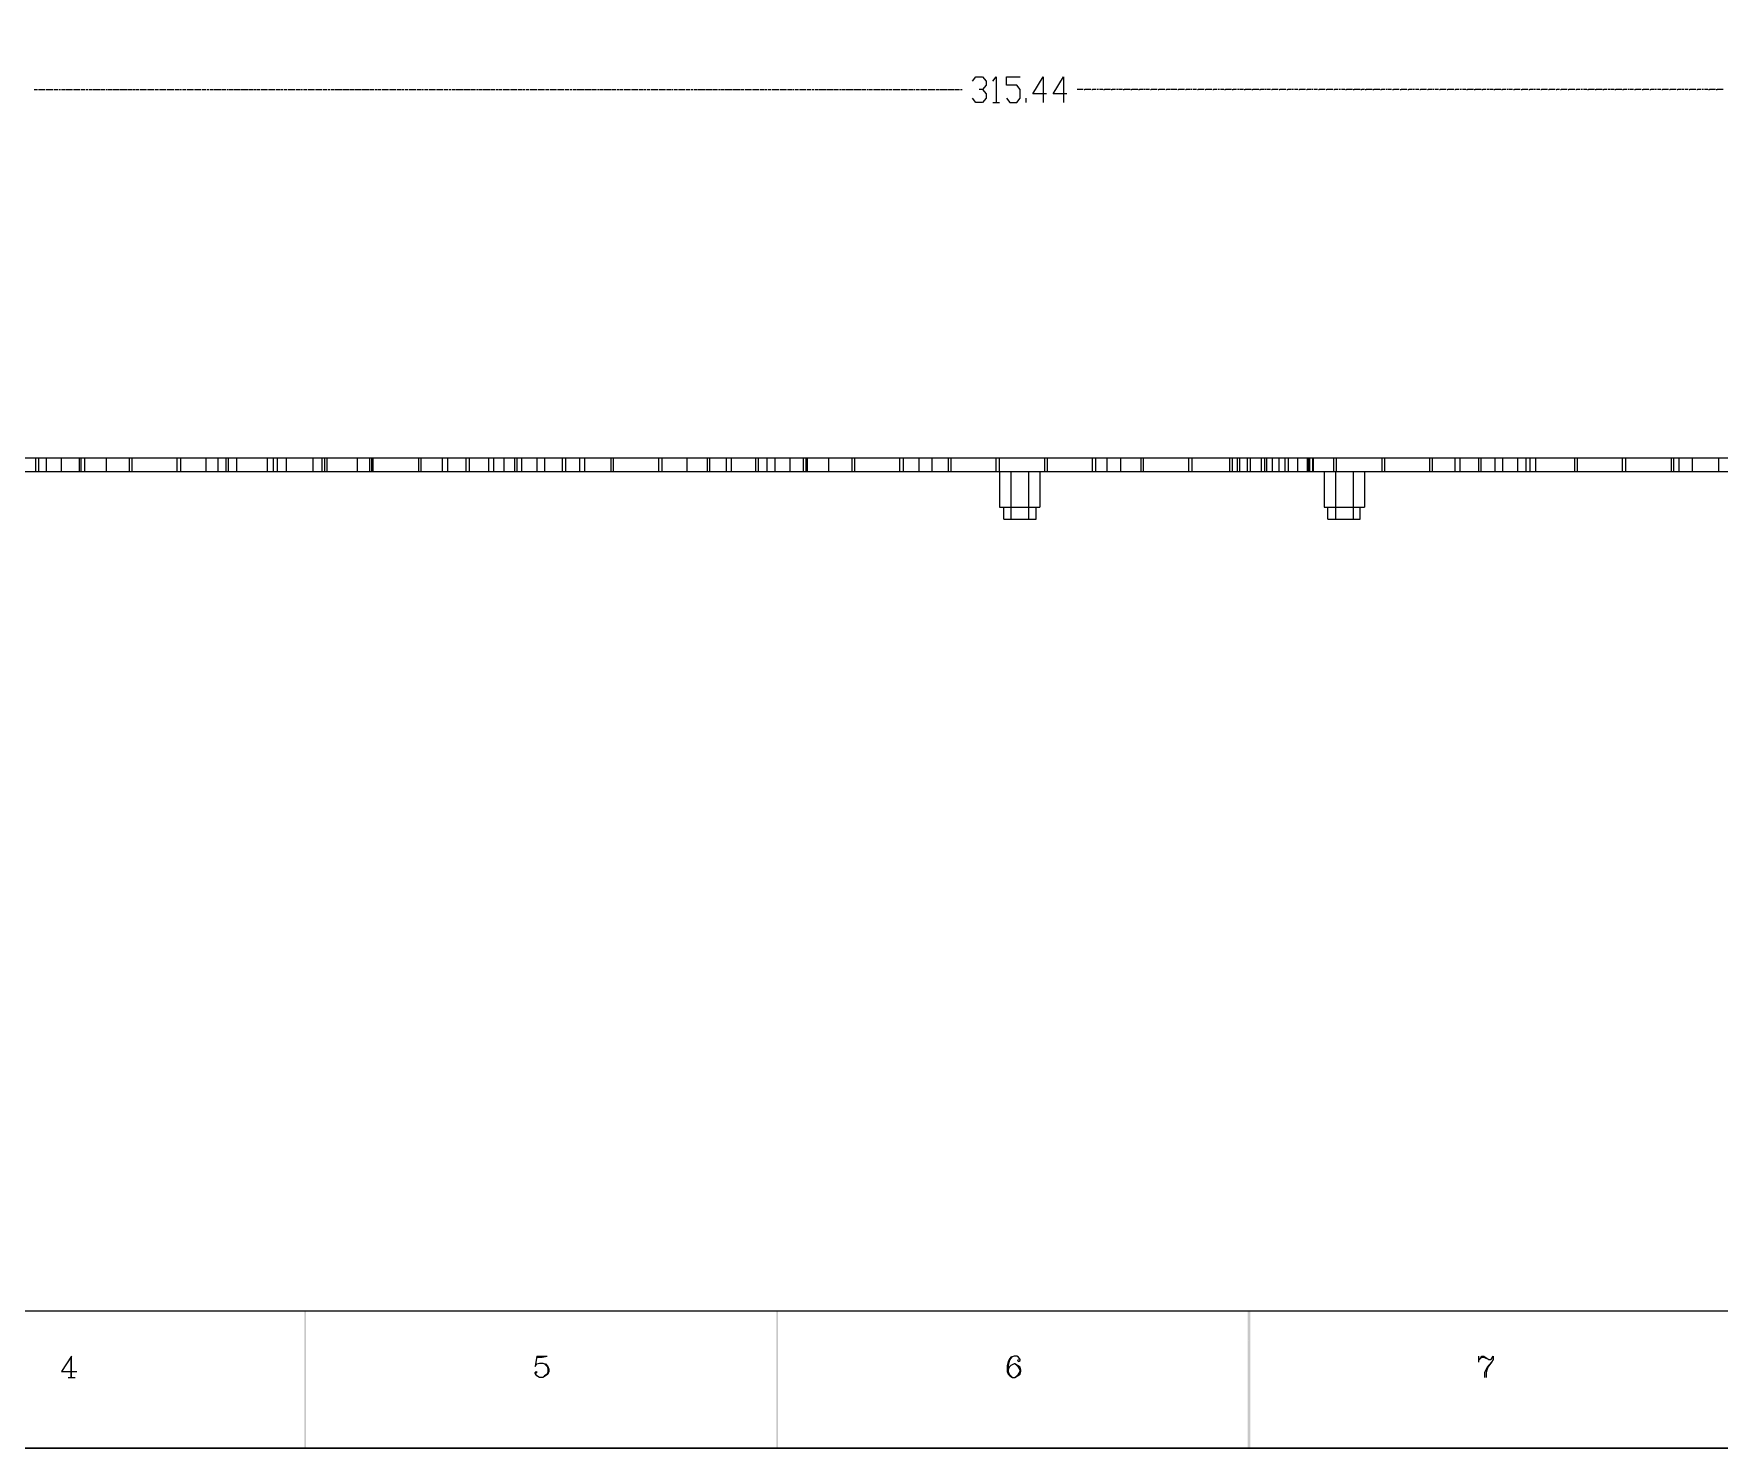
# Model space of a CAD drawing. Header units: millimetres. Extents: x 3 to 291, y 3 to 207.
# Drawn here: x 86.9 to 170.6, y 3.3 to 73.5 of the extents above; entities that cross this region are included whole.
import ezdxf

# ---------------------------------------------------------------- set-up
doc = ezdxf.new("R2010")
doc.units = ezdxf.units.MM

msp = doc.modelspace()

# ---------------------------------------------------------------- hatches: boundary and pattern name
h = msp.add_hatch(color=7)
h.dxf.hatch_style = 2
h.paths.add_polyline_path([(100.33, 10.101898), (100.414667, 3.286936), (100.414667, 10.101898)])
h = msp.add_hatch(color=7)
h.dxf.hatch_style = 2
h.paths.add_polyline_path([(100.33, 3.28676), (100.414667, 3.28676), (100.33, 10.101721)])
h = msp.add_hatch(color=7)
h.dxf.hatch_style = 2
h.paths.add_polyline_path([(123.782772, 10.101898), (123.867086, 3.286936), (123.867086, 10.101898)])
h = msp.add_hatch(color=7)
h.dxf.hatch_style = 2
h.paths.add_polyline_path([(123.782772, 3.28676), (123.867086, 3.28676), (123.782772, 10.101721)])
h = msp.add_hatch(color=7)
h.dxf.hatch_style = 2
h.paths.add_polyline_path([(147.193, 10.101898), (147.32, 3.286936), (147.32, 10.101898)])
h = msp.add_hatch(color=7)
h.dxf.hatch_style = 2
h.paths.add_polyline_path([(147.193, 3.28676), (147.32, 3.28676), (147.193, 10.101721)])

# ---------------------------------------------------------------- linework, layer by layer
at = {"color": 7, "lineweight": 0}
for points in [[(9.990667, 200.009478), (284.607, 200.009478), (284.607, 10.102144), (9.990667, 10.102144)], [(291.422702, 3.286619), (3.175035, 3.286619)]]:
    msp.add_lwpolyline(points, close=True, dxfattribs=at)
at = {"color": 6, "lineweight": 0, "true_color": 0xff00ff}
for points in [[(133.519333, 71.189109), (133.688667, 71.401129), (134.027333, 71.401129), (134.196667, 71.189109), (134.196667, 70.977442), (134.027333, 70.765776), (133.858, 70.765776)], [(134.535298, 71.189109), (134.704631, 71.401129), (134.704631, 70.130776)], [(135.212596, 70.342654), (135.381929, 70.130635), (135.720596, 70.130635), (135.889929, 70.342654), (135.889929, 70.765635), (135.720596, 70.977654), (135.212596, 70.977654), (135.212596, 71.400987), (135.889929, 71.400987)], [(137.202298, 70.55418), (136.524965, 70.55418), (137.032965, 71.400846), (137.032965, 70.130846)], [(138.218263, 70.55418), (137.540929, 70.55418), (138.048929, 71.400846), (138.048929, 70.130846)], [(134.027298, 70.765705), (134.196631, 70.554039), (134.196631, 70.342725), (134.027298, 70.130705), (133.688631, 70.130705), (133.519298, 70.342725)], [(136.186333, 70.130776), (136.186333, 70.342795)], [(134.535298, 70.130776), (134.873965, 70.130776)]]:
    msp.add_lwpolyline(points, dxfattribs=at)
at = {"color": 4, "lineweight": 0, "true_color": 0x00ffff}
for points in [[(86.910298, 70.765705), (86.952631, 70.765705), (87.079631, 70.765705)], [(87.122, 70.765705), (87.164333, 70.765705)], [(87.164369, 70.765705), (87.291369, 70.765705), (87.333702, 70.765705), (87.460702, 70.765705)], [(87.503, 70.765705), (87.545333, 70.765705)], [(87.545404, 70.765705), (87.672404, 70.765705), (87.714737, 70.765705), (87.841737, 70.765705)], [(87.884035, 70.765705), (87.926369, 70.765705)], [(87.926404, 70.765705), (88.053404, 70.765705), (88.095737, 70.765705)], [(88.137929, 70.765705), (88.222596, 70.765705)], [(88.265071, 70.765705), (88.307404, 70.765705), (88.434404, 70.765705)], [(88.476596, 70.765705), (88.518929, 70.765705)], [(88.518965, 70.765705), (88.645965, 70.765705), (88.688298, 70.765705), (88.815298, 70.765705)], [(88.857631, 70.765705), (88.899965, 70.765705)], [(88.9, 70.765705), (89.027, 70.765705), (89.069333, 70.765705), (89.196333, 70.765705)], [(89.238667, 70.765705), (89.281, 70.765705)], [(89.281035, 70.765705), (89.408035, 70.765705), (89.450369, 70.765705)], [(89.492737, 70.765705), (89.577404, 70.765705)], [(89.619667, 70.765705), (89.662, 70.765705), (89.789, 70.765705)], [(89.831369, 70.765705), (89.873702, 70.765705)], [(89.873596, 70.765705), (90.000596, 70.765705), (90.042929, 70.765705), (90.169929, 70.765705)], [(90.212404, 70.765705), (90.254737, 70.765705)], [(90.254596, 70.765705), (90.381596, 70.765705), (90.423929, 70.765705)], [(90.466298, 70.765705), (90.550965, 70.765705)], [(90.593263, 70.765705), (90.635596, 70.765705), (90.762596, 70.765705)], [(90.804965, 70.765705), (90.847298, 70.765705)], [(90.847333, 70.765705), (90.974333, 70.765705), (91.016667, 70.765705), (91.143667, 70.765705)], [(91.186, 70.765705), (91.228333, 70.765705)], [(91.228369, 70.765705), (91.355369, 70.765705), (91.397702, 70.765705), (91.524702, 70.765705)], [(91.567035, 70.765705), (91.609369, 70.765705)], [(91.609404, 70.765705), (91.736404, 70.765705), (91.778737, 70.765705)], [(91.820929, 70.765705), (91.905596, 70.765705)], [(91.948035, 70.765705), (91.990369, 70.765705), (92.117369, 70.765705)], [(92.159737, 70.765705), (92.202071, 70.765705)], [(92.201965, 70.765705), (92.328965, 70.765705), (92.371298, 70.765705), (92.498298, 70.765705)], [(92.540596, 70.765705), (92.582929, 70.765705)], [(92.582965, 70.765705), (92.709965, 70.765705), (92.752298, 70.765705), (92.879298, 70.765705)], [(92.921631, 70.765705), (92.963965, 70.765705)], [(92.963965, 70.765705), (93.090965, 70.765705)], [(93.133298, 70.765705), (93.175631, 70.765705)], [(93.175702, 70.765705), (93.302702, 70.765705), (93.345035, 70.765705), (93.472035, 70.765705)], [(93.514369, 70.765705), (93.556702, 70.765705)], [(93.556737, 70.765705), (93.683737, 70.765705), (93.726071, 70.765705), (93.853071, 70.765705)], [(93.895404, 70.765705), (93.937737, 70.765705)], [(93.937596, 70.765705), (94.064596, 70.765705), (94.106929, 70.765705)], [(94.149298, 70.765705), (94.233965, 70.765705)], [(94.276404, 70.765705), (94.318737, 70.765705), (94.445737, 70.765705)], [(94.487929, 70.765705), (94.530263, 70.765705)], [(94.530333, 70.765705), (94.657333, 70.765705), (94.699667, 70.765705), (94.826667, 70.765705)], [(94.868965, 70.765705), (94.911298, 70.765705)], [(94.911333, 70.765705), (95.038333, 70.765705), (95.080667, 70.765705), (95.207667, 70.765705)], [(95.25, 70.765705), (95.292333, 70.765705)], [(95.292369, 70.765705), (95.419369, 70.765705), (95.461702, 70.765705)], [(95.504071, 70.765705), (95.588737, 70.765705)], [(95.631035, 70.765705), (95.673369, 70.765705), (95.800369, 70.765705)], [(95.842737, 70.765705), (95.885071, 70.765705)], [(95.884929, 70.765705), (96.011929, 70.765705), (96.054263, 70.765705), (96.181263, 70.765705)], [(96.223596, 70.765705), (96.265929, 70.765705)], [(96.265965, 70.765705), (96.392965, 70.765705), (96.435298, 70.765705)], [(96.477667, 70.765705), (96.562333, 70.765705)], [(96.604596, 70.765705), (96.646929, 70.765705), (96.773929, 70.765705)], [(96.816298, 70.765705), (96.858631, 70.765705)], [(96.858702, 70.765705), (96.985702, 70.765705), (97.028035, 70.765705), (97.155035, 70.765705)], [(97.197333, 70.765705), (97.239667, 70.765705)], [(97.239702, 70.765705), (97.366702, 70.765705), (97.409035, 70.765705), (97.536035, 70.765705)], [(97.578369, 70.765705), (97.620702, 70.765705)], [(97.620737, 70.765705), (97.747737, 70.765705), (97.790071, 70.765705)], [(97.832263, 70.765705), (97.916929, 70.765705)], [(97.959404, 70.765705), (98.001737, 70.765705), (98.128737, 70.765705)], [(98.170929, 70.765705), (98.213263, 70.765705)], [(98.213298, 70.765705), (98.340298, 70.765705), (98.382631, 70.765705), (98.509631, 70.765705)], [(98.551965, 70.765705), (98.594298, 70.765705)], [(98.594333, 70.765705), (98.721333, 70.765705), (98.763667, 70.765705), (98.890667, 70.765705)], [(98.932965, 70.765705), (98.975298, 70.765705)], [(98.975369, 70.765705), (99.102369, 70.765705), (99.144702, 70.765705)], [(99.187071, 70.765705), (99.271737, 70.765705)], [(99.314, 70.765705), (99.356333, 70.765705), (99.483333, 70.765705)], [(99.525702, 70.765705), (99.568035, 70.765705)], [(99.568071, 70.765705), (99.695071, 70.765705), (99.737404, 70.765705), (99.864404, 70.765705)], [(99.906737, 70.765705), (99.949071, 70.765705)], [(99.948929, 70.765705), (100.075929, 70.765705), (100.118263, 70.765705)], [(100.160631, 70.765705), (100.245298, 70.765705)], [(100.287596, 70.765705), (100.329929, 70.765705), (100.456929, 70.765705)], [(100.499298, 70.765705), (100.541631, 70.765705)], [(100.541667, 70.765705), (100.668667, 70.765705), (100.711, 70.765705), (100.838, 70.765705)], [(100.880333, 70.765705), (100.922667, 70.765705)], [(100.922702, 70.765705), (101.049702, 70.765705), (101.092035, 70.765705), (101.219035, 70.765705)], [(101.261333, 70.765705), (101.303667, 70.765705)], [(101.303737, 70.765705), (101.430737, 70.765705), (101.473071, 70.765705)], [(101.515263, 70.765705), (101.599929, 70.765705)], [(101.642369, 70.765705), (101.684702, 70.765705), (101.811702, 70.765705)], [(101.854071, 70.765705), (101.896404, 70.765705)], [(101.896263, 70.765705), (102.023263, 70.765705), (102.065596, 70.765705), (102.192596, 70.765705)], [(102.234929, 70.765705), (102.277263, 70.765705)], [(102.277298, 70.765705), (102.404298, 70.765705), (102.446631, 70.765705), (102.573631, 70.765705)], [(102.615965, 70.765705), (102.658298, 70.765705)], [(102.658298, 70.765705), (102.785298, 70.765705)], [(102.827631, 70.765705), (102.869965, 70.765705)], [(102.870035, 70.765705), (102.997035, 70.765705), (103.039369, 70.765705), (103.166369, 70.765705)], [(103.208702, 70.765705), (103.251035, 70.765705)], [(103.251071, 70.765705), (103.378071, 70.765705), (103.420404, 70.765705), (103.547404, 70.765705)], [(103.589702, 70.765705), (103.632035, 70.765705)], [(103.631929, 70.765705), (103.758929, 70.765705), (103.801263, 70.765705)], [(103.843631, 70.765705), (103.928298, 70.765705)], [(103.970737, 70.765705), (104.013071, 70.765705), (104.140071, 70.765705)], [(104.182263, 70.765705), (104.224596, 70.765705)], [(104.224631, 70.765705), (104.351631, 70.765705), (104.393965, 70.765705), (104.520965, 70.765705)], [(104.563298, 70.765705), (104.605631, 70.765705)], [(104.605667, 70.765705), (104.732667, 70.765705), (104.775, 70.765705), (104.902, 70.765705)], [(104.944333, 70.765705), (104.986667, 70.765705)], [(104.986702, 70.765705), (105.113702, 70.765705), (105.156035, 70.765705)], [(105.198404, 70.765705), (105.283071, 70.765705)], [(105.325369, 70.765705), (105.367702, 70.765705), (105.494702, 70.765705)], [(105.537071, 70.765705), (105.579404, 70.765705)], [(105.579263, 70.765705), (105.706263, 70.765705), (105.748596, 70.765705), (105.875596, 70.765705)], [(105.918071, 70.765705), (105.960404, 70.765705)], [(105.960298, 70.765705), (106.087298, 70.765705), (106.129631, 70.765705)], [(106.172, 70.765705), (106.256667, 70.765705)], [(106.298929, 70.765705), (106.341263, 70.765705), (106.468263, 70.765705)], [(106.510631, 70.765705), (106.552965, 70.765705)], [(106.553, 70.765705), (106.68, 70.765705), (106.722333, 70.765705), (106.849333, 70.765705)], [(106.891667, 70.765705), (106.934, 70.765705)], [(106.934035, 70.765705), (107.061035, 70.765705), (107.103369, 70.765705), (107.230369, 70.765705)], [(107.272702, 70.765705), (107.315035, 70.765705)], [(107.315071, 70.765705), (107.442071, 70.765705), (107.484404, 70.765705)], [(107.526596, 70.765705), (107.611263, 70.765705)], [(107.653737, 70.765705), (107.696071, 70.765705), (107.823071, 70.765705)], [(107.865263, 70.765705), (107.907596, 70.765705)], [(107.907631, 70.765705), (108.034631, 70.765705), (108.076965, 70.765705), (108.203965, 70.765705)], [(108.246263, 70.765705), (108.288596, 70.765705)], [(108.288667, 70.765705), (108.415667, 70.765705), (108.458, 70.765705), (108.585, 70.765705)], [(108.627298, 70.765705), (108.669631, 70.765705)], [(108.669667, 70.765705), (108.796667, 70.765705), (108.839, 70.765705)], [(108.881369, 70.765705), (108.966035, 70.765705)], [(109.008333, 70.765705), (109.050667, 70.765705), (109.177667, 70.765705)], [(109.220035, 70.765705), (109.262369, 70.765705)], [(109.262404, 70.765705), (109.389404, 70.765705), (109.431737, 70.765705), (109.558737, 70.765705)], [(109.601071, 70.765705), (109.643404, 70.765705)], [(109.643263, 70.765705), (109.770263, 70.765705), (109.812596, 70.765705)], [(109.854965, 70.765705), (109.939631, 70.765705)], [(109.981929, 70.765705), (110.024263, 70.765705), (110.151263, 70.765705)], [(110.193631, 70.765705), (110.235965, 70.765705)], [(110.236, 70.765705), (110.363, 70.765705), (110.405333, 70.765705), (110.532333, 70.765705)], [(110.574631, 70.765705), (110.616965, 70.765705)], [(110.617035, 70.765705), (110.744035, 70.765705), (110.786369, 70.765705), (110.913369, 70.765705)], [(110.955667, 70.765705), (110.998, 70.765705)], [(110.998035, 70.765705), (111.125035, 70.765705), (111.167369, 70.765705)], [(111.209737, 70.765705), (111.294404, 70.765705)], [(111.336702, 70.765705), (111.379035, 70.765705), (111.506035, 70.765705)], [(111.548404, 70.765705), (111.590737, 70.765705)], [(111.590596, 70.765705), (111.717596, 70.765705), (111.759929, 70.765705), (111.886929, 70.765705)], [(111.929263, 70.765705), (111.971596, 70.765705)], [(111.971631, 70.765705), (112.098631, 70.765705), (112.140965, 70.765705), (112.267965, 70.765705)], [(112.310298, 70.765705), (112.352631, 70.765705), (112.479631, 70.765705)], [(112.522, 70.765705), (112.564333, 70.765705)], [(112.564369, 70.765705), (112.691369, 70.765705), (112.733702, 70.765705), (112.860702, 70.765705)], [(112.903, 70.765705), (112.945333, 70.765705)], [(112.945404, 70.765705), (113.072404, 70.765705), (113.114737, 70.765705), (113.241737, 70.765705)], [(113.284035, 70.765705), (113.326369, 70.765705)], [(113.326404, 70.765705), (113.453404, 70.765705), (113.495737, 70.765705)], [(113.537929, 70.765705), (113.622596, 70.765705)], [(113.665071, 70.765705), (113.707404, 70.765705), (113.834404, 70.765705)], [(113.876596, 70.765705), (113.918929, 70.765705)], [(113.918965, 70.765705), (114.045965, 70.765705), (114.088298, 70.765705), (114.215298, 70.765705)], [(114.257631, 70.765705), (114.299965, 70.765705)], [(114.3, 70.765705), (114.427, 70.765705), (114.469333, 70.765705), (114.596333, 70.765705)], [(114.638667, 70.765705), (114.681, 70.765705)], [(114.681035, 70.765705), (114.808035, 70.765705), (114.850369, 70.765705)], [(114.892737, 70.765705), (114.977404, 70.765705)], [(115.019667, 70.765705), (115.062, 70.765705), (115.189, 70.765705)], [(115.231369, 70.765705), (115.273702, 70.765705)], [(115.273596, 70.765705), (115.400596, 70.765705), (115.442929, 70.765705), (115.569929, 70.765705)], [(115.612404, 70.765705), (115.654737, 70.765705)], [(115.654596, 70.765705), (115.781596, 70.765705), (115.823929, 70.765705)], [(115.866298, 70.765705), (115.950965, 70.765705)], [(115.993263, 70.765705), (116.035596, 70.765705), (116.162596, 70.765705)], [(116.204965, 70.765705), (116.247298, 70.765705)], [(116.247333, 70.765705), (116.374333, 70.765705), (116.416667, 70.765705), (116.543667, 70.765705)], [(116.586, 70.765705), (116.628333, 70.765705)], [(116.628369, 70.765705), (116.755369, 70.765705), (116.797702, 70.765705), (116.924702, 70.765705)], [(116.967035, 70.765705), (117.009369, 70.765705)], [(117.009404, 70.765705), (117.136404, 70.765705), (117.178737, 70.765705)], [(117.220929, 70.765705), (117.305596, 70.765705)], [(117.348035, 70.765705), (117.390369, 70.765705), (117.517369, 70.765705)], [(117.559737, 70.765705), (117.602071, 70.765705)], [(117.601965, 70.765705), (117.728965, 70.765705), (117.771298, 70.765705), (117.898298, 70.765705)], [(117.940596, 70.765705), (117.982929, 70.765705)], [(117.982965, 70.765705), (118.109965, 70.765705), (118.152298, 70.765705), (118.279298, 70.765705)], [(118.321631, 70.765705), (118.363965, 70.765705)], [(118.364, 70.765705), (118.491, 70.765705), (118.533333, 70.765705)], [(118.575702, 70.765705), (118.660369, 70.765705)], [(118.702667, 70.765705), (118.745, 70.765705), (118.872, 70.765705)], [(118.914369, 70.765705), (118.956702, 70.765705)], [(118.956737, 70.765705), (119.083737, 70.765705), (119.126071, 70.765705), (119.253071, 70.765705)], [(119.295404, 70.765705), (119.337737, 70.765705)], [(119.337596, 70.765705), (119.464596, 70.765705), (119.506929, 70.765705)], [(119.549298, 70.765705), (119.633965, 70.765705)], [(119.676404, 70.765705), (119.718737, 70.765705), (119.845737, 70.765705)], [(119.887929, 70.765705), (119.930263, 70.765705)], [(119.930333, 70.765705), (120.057333, 70.765705), (120.099667, 70.765705), (120.226667, 70.765705)], [(120.268965, 70.765705), (120.311298, 70.765705)], [(120.311333, 70.765705), (120.438333, 70.765705), (120.480667, 70.765705), (120.607667, 70.765705)], [(120.65, 70.765705), (120.692333, 70.765705)], [(120.692369, 70.765705), (120.819369, 70.765705), (120.861702, 70.765705)], [(120.904071, 70.765705), (120.988737, 70.765705)], [(121.031035, 70.765705), (121.073369, 70.765705), (121.200369, 70.765705)], [(121.242737, 70.765705), (121.285071, 70.765705)], [(121.284929, 70.765705), (121.411929, 70.765705), (121.454263, 70.765705), (121.581263, 70.765705)], [(121.623596, 70.765705), (121.665929, 70.765705)], [(121.665965, 70.765705), (121.792965, 70.765705), (121.835298, 70.765705), (121.962298, 70.765705)], [(122.004596, 70.765705), (122.046929, 70.765705), (122.173929, 70.765705)], [(122.216298, 70.765705), (122.258631, 70.765705)], [(122.258702, 70.765705), (122.385702, 70.765705), (122.428035, 70.765705), (122.555035, 70.765705)], [(122.597333, 70.765705), (122.639667, 70.765705)], [(122.639702, 70.765705), (122.766702, 70.765705), (122.809035, 70.765705), (122.936035, 70.765705)], [(122.978369, 70.765705), (123.020702, 70.765705)], [(123.020737, 70.765705), (123.147737, 70.765705), (123.190071, 70.765705)], [(123.232263, 70.765705), (123.316929, 70.765705)], [(123.359404, 70.765705), (123.401737, 70.765705), (123.528737, 70.765705)], [(123.570929, 70.765705), (123.613263, 70.765705)], [(123.613298, 70.765705), (123.740298, 70.765705), (123.782631, 70.765705), (123.909631, 70.765705)], [(123.951965, 70.765705), (123.994298, 70.765705)], [(123.994333, 70.765705), (124.121333, 70.765705), (124.163667, 70.765705), (124.290667, 70.765705)], [(124.332965, 70.765705), (124.375298, 70.765705)], [(124.375369, 70.765705), (124.502369, 70.765705), (124.544702, 70.765705)], [(124.587071, 70.765705), (124.671737, 70.765705)], [(124.714, 70.765705), (124.756333, 70.765705), (124.883333, 70.765705)], [(124.925702, 70.765705), (124.968035, 70.765705)], [(124.968071, 70.765705), (125.095071, 70.765705), (125.137404, 70.765705), (125.264404, 70.765705)], [(125.306737, 70.765705), (125.349071, 70.765705)], [(125.348929, 70.765705), (125.475929, 70.765705), (125.518263, 70.765705)], [(125.560631, 70.765705), (125.645298, 70.765705)], [(125.687596, 70.765705), (125.729929, 70.765705), (125.856929, 70.765705)], [(125.899298, 70.765705), (125.941631, 70.765705)], [(125.941667, 70.765705), (126.068667, 70.765705), (126.111, 70.765705), (126.238, 70.765705)], [(126.280333, 70.765705), (126.322667, 70.765705)], [(126.322702, 70.765705), (126.449702, 70.765705), (126.492035, 70.765705), (126.619035, 70.765705)], [(126.661333, 70.765705), (126.703667, 70.765705)], [(126.703737, 70.765705), (126.830737, 70.765705), (126.873071, 70.765705)], [(126.915263, 70.765705), (126.999929, 70.765705)], [(127.042369, 70.765705), (127.084702, 70.765705), (127.211702, 70.765705)], [(127.254071, 70.765705), (127.296404, 70.765705)], [(127.296263, 70.765705), (127.423263, 70.765705), (127.465596, 70.765705), (127.592596, 70.765705)], [(127.634929, 70.765705), (127.677263, 70.765705)], [(127.677298, 70.765705), (127.804298, 70.765705), (127.846631, 70.765705), (127.973631, 70.765705)], [(128.015965, 70.765705), (128.058298, 70.765705)], [(128.058333, 70.765705), (128.185333, 70.765705), (128.227667, 70.765705)], [(128.270035, 70.765705), (128.354702, 70.765705)], [(128.397, 70.765705), (128.439333, 70.765705), (128.566333, 70.765705)], [(128.608702, 70.765705), (128.651035, 70.765705)], [(128.651071, 70.765705), (128.778071, 70.765705), (128.820404, 70.765705), (128.947404, 70.765705)], [(128.989702, 70.765705), (129.032035, 70.765705)], [(129.031929, 70.765705), (129.158929, 70.765705), (129.201263, 70.765705)], [(129.243631, 70.765705), (129.328298, 70.765705)], [(129.370737, 70.765705), (129.413071, 70.765705), (129.540071, 70.765705)], [(129.582263, 70.765705), (129.624596, 70.765705)], [(129.624631, 70.765705), (129.751631, 70.765705), (129.793965, 70.765705), (129.920965, 70.765705)], [(129.963298, 70.765705), (130.005631, 70.765705)], [(130.005667, 70.765705), (130.132667, 70.765705), (130.175, 70.765705), (130.302, 70.765705)], [(130.344333, 70.765705), (130.386667, 70.765705)], [(130.386702, 70.765705), (130.513702, 70.765705), (130.556035, 70.765705)], [(130.598404, 70.765705), (130.683071, 70.765705)], [(130.725369, 70.765705), (130.767702, 70.765705), (130.894702, 70.765705)], [(130.937071, 70.765705), (130.979404, 70.765705)], [(130.979263, 70.765705), (131.106263, 70.765705), (131.148596, 70.765705), (131.275596, 70.765705)], [(131.318071, 70.765705), (131.360404, 70.765705)], [(131.360298, 70.765705), (131.487298, 70.765705), (131.529631, 70.765705), (131.656631, 70.765705)], [(131.698929, 70.765705), (131.741263, 70.765705), (131.868263, 70.765705)], [(131.910631, 70.765705), (131.952965, 70.765705)], [(131.953, 70.765705), (132.08, 70.765705), (132.122333, 70.765705), (132.249333, 70.765705)], [(132.291667, 70.765705), (132.334, 70.765705)], [(132.334035, 70.765705), (132.461035, 70.765705), (132.503369, 70.765705), (132.630369, 70.765705)], [(132.672702, 70.765705), (132.715035, 70.765705)], [(132.715071, 70.765705), (132.842071, 70.765705), (132.884404, 70.765705)], [(132.926596, 70.765705), (133.011263, 70.765705)], [(139.022702, 70.765705), (138.895702, 70.765705), (138.853369, 70.765705), (138.726369, 70.765705)], [(139.065071, 70.765705), (139.107404, 70.765705)], [(139.403737, 70.765705), (139.276737, 70.765705), (139.234404, 70.765705), (139.107404, 70.765705)], [(139.445929, 70.765705), (139.488263, 70.765705)], [(139.657631, 70.765705), (139.615298, 70.765705), (139.488298, 70.765705)], [(139.784737, 70.765705), (139.700071, 70.765705)], [(139.996263, 70.765705), (139.869263, 70.765705), (139.826929, 70.765705)], [(140.038667, 70.765705), (140.081, 70.765705)], [(140.377298, 70.765705), (140.250298, 70.765705), (140.207965, 70.765705), (140.080965, 70.765705)], [(140.419667, 70.765705), (140.462, 70.765705)], [(140.631369, 70.765705), (140.589035, 70.765705), (140.462035, 70.765705)], [(140.758333, 70.765705), (140.673667, 70.765705)], [(140.970035, 70.765705), (140.843035, 70.765705), (140.800702, 70.765705)], [(141.012404, 70.765705), (141.054737, 70.765705)], [(141.351071, 70.765705), (141.224071, 70.765705), (141.181737, 70.765705), (141.054737, 70.765705)], [(141.393263, 70.765705), (141.435596, 70.765705)], [(141.731929, 70.765705), (141.604929, 70.765705), (141.562596, 70.765705), (141.435596, 70.765705)], [(141.774298, 70.765705), (141.816631, 70.765705)], [(141.986, 70.765705), (141.943667, 70.765705), (141.816667, 70.765705)], [(142.112929, 70.765705), (142.028263, 70.765705)], [(142.324631, 70.765705), (142.197631, 70.765705), (142.155298, 70.765705)], [(142.367035, 70.765705), (142.409369, 70.765705)], [(142.705667, 70.765705), (142.578667, 70.765705), (142.536333, 70.765705), (142.409333, 70.765705)], [(142.748035, 70.765705), (142.790369, 70.765705)], [(143.086702, 70.765705), (142.959702, 70.765705), (142.917369, 70.765705), (142.790369, 70.765705)], [(143.129071, 70.765705), (143.171404, 70.765705)], [(143.340596, 70.765705), (143.298263, 70.765705), (143.171263, 70.765705)], [(143.679263, 70.765705), (143.552263, 70.765705), (143.509929, 70.765705), (143.382929, 70.765705)], [(143.721631, 70.765705), (143.763965, 70.765705)], [(144.060298, 70.765705), (143.933298, 70.765705), (143.890965, 70.765705), (143.763965, 70.765705)], [(144.102667, 70.765705), (144.145, 70.765705)], [(144.314369, 70.765705), (144.272035, 70.765705), (144.145035, 70.765705)], [(144.441298, 70.765705), (144.356631, 70.765705)], [(144.653, 70.765705), (144.526, 70.765705), (144.483667, 70.765705)], [(144.695404, 70.765705), (144.737737, 70.765705)], [(145.034035, 70.765705), (144.907035, 70.765705), (144.864702, 70.765705), (144.737702, 70.765705)], [(145.076404, 70.765705), (145.118737, 70.765705)], [(145.415071, 70.765705), (145.288071, 70.765705), (145.245737, 70.765705), (145.118737, 70.765705)], [(145.457263, 70.765705), (145.499596, 70.765705)], [(145.668965, 70.765705), (145.626631, 70.765705), (145.499631, 70.765705)], [(145.795929, 70.765705), (145.711263, 70.765705)], [(146.007631, 70.765705), (145.880631, 70.765705), (145.838298, 70.765705)], [(146.05, 70.765705), (146.092333, 70.765705)], [(146.388667, 70.765705), (146.261667, 70.765705), (146.219333, 70.765705), (146.092333, 70.765705)], [(146.431035, 70.765705), (146.473369, 70.765705)], [(146.642737, 70.765705), (146.600404, 70.765705), (146.473404, 70.765705)], [(146.769667, 70.765705), (146.685, 70.765705)], [(146.981369, 70.765705), (146.854369, 70.765705), (146.812035, 70.765705)], [(147.023596, 70.765705), (147.065929, 70.765705)], [(147.362404, 70.765705), (147.235404, 70.765705), (147.193071, 70.765705), (147.066071, 70.765705)], [(147.404596, 70.765705), (147.446929, 70.765705)], [(147.743263, 70.765705), (147.616263, 70.765705), (147.573929, 70.765705), (147.446929, 70.765705)], [(147.785631, 70.765705), (147.827965, 70.765705)], [(147.997333, 70.765705), (147.955, 70.765705), (147.828, 70.765705)], [(148.124298, 70.765705), (148.039631, 70.765705)], [(148.336176, 70.765705), (148.209176, 70.765705), (148.166843, 70.765705)], [(148.378192, 70.765705), (148.420526, 70.765705)], [(148.716859, 70.765705), (148.590212, 70.765705), (148.547878, 70.765705), (148.420526, 70.765705)], [(148.759228, 70.765705), (148.801561, 70.765705)], [(149.097859, 70.765705), (148.971212, 70.765705), (148.928878, 70.765705), (148.801526, 70.765705)], [(149.140263, 70.765705), (149.182596, 70.765705)], [(149.352141, 70.765705), (149.309808, 70.765705), (149.182808, 70.765705)], [(149.478894, 70.765705), (149.39458, 70.765705)], [(149.690772, 70.765705), (149.563772, 70.765705), (149.521439, 70.765705)], [(149.733141, 70.765705), (149.775122, 70.765705)], [(150.071808, 70.765705), (149.944808, 70.765705), (149.902474, 70.765705), (149.775122, 70.765705)], [(150.113824, 70.765705), (150.156157, 70.765705)], [(150.325702, 70.765705), (150.283369, 70.765705), (150.156369, 70.765705)], [(150.452843, 70.765705), (150.368176, 70.765705)], [(150.664369, 70.765705), (150.537369, 70.765705), (150.495035, 70.765705)], [(150.706737, 70.765705), (150.749071, 70.765705)], [(151.045404, 70.765705), (150.918404, 70.765705), (150.876071, 70.765705), (150.749071, 70.765705)], [(151.087773, 70.765705), (151.130106, 70.765705)], [(151.426404, 70.765705), (151.299404, 70.765705), (151.257071, 70.765705), (151.130071, 70.765705)], [(151.468808, 70.765705), (151.511141, 70.765705)], [(151.680333, 70.765705), (151.638, 70.765705), (151.511353, 70.765705)], [(151.807439, 70.765705), (151.722772, 70.765705)], [(152.018965, 70.765705), (151.891965, 70.765705), (151.849984, 70.765705)], [(152.061333, 70.765705), (152.103667, 70.765705)], [(152.4, 70.765705), (152.273, 70.765705), (152.230667, 70.765705), (152.103667, 70.765705)], [(152.442369, 70.765705), (152.484702, 70.765705)], [(152.781035, 70.765705), (152.654035, 70.765705), (152.611702, 70.765705), (152.484702, 70.765705)], [(152.823263, 70.765705), (152.865949, 70.765705)], [(152.992596, 70.765705), (152.865949, 70.765705)], [(153.034929, 70.765705), (153.077263, 70.765705)], [(153.373596, 70.765705), (153.246949, 70.765705), (153.204616, 70.765705), (153.077263, 70.765705)], [(153.415965, 70.765705), (153.458298, 70.765705)], [(153.754596, 70.765705), (153.627949, 70.765705), (153.585616, 70.765705), (153.458263, 70.765705)], [(153.797, 70.765705), (153.839333, 70.765705)], [(154.008526, 70.765705), (153.966545, 70.765705), (153.839545, 70.765705)], [(154.135631, 70.765705), (154.050965, 70.765705)], [(154.347157, 70.765705), (154.22051, 70.765705), (154.178176, 70.765705)], [(154.389526, 70.765705), (154.431859, 70.765705)], [(154.728192, 70.765705), (154.601545, 70.765705), (154.559212, 70.765705), (154.431859, 70.765705)], [(154.770561, 70.765705), (154.812894, 70.765705)], [(155.109228, 70.765705), (154.98258, 70.765705), (154.940247, 70.765705), (154.812894, 70.765705)], [(155.151596, 70.765705), (155.193929, 70.765705)], [(155.363474, 70.765705), (155.321141, 70.765705), (155.194141, 70.765705)], [(155.490263, 70.765705), (155.405596, 70.765705)], [(155.702141, 70.765705), (155.575141, 70.765705), (155.532808, 70.765705)], [(155.74451, 70.765705), (155.78649, 70.765705)], [(156.083141, 70.765705), (155.956141, 70.765705), (155.913808, 70.765705), (155.786455, 70.765705)], [(156.125192, 70.765705), (156.167526, 70.765705)], [(156.337071, 70.765705), (156.294737, 70.765705), (156.167737, 70.765705)], [(156.463824, 70.765705), (156.37951, 70.765705)], [(156.675702, 70.765705), (156.548702, 70.765705), (156.506369, 70.765705)], [(156.718071, 70.765705), (156.760404, 70.765705)], [(157.056737, 70.765705), (156.929737, 70.765705), (156.887404, 70.765705), (156.760404, 70.765705)], [(157.099106, 70.765705), (157.141439, 70.765705)], [(157.437772, 70.765705), (157.310772, 70.765705), (157.268439, 70.765705), (157.141439, 70.765705)], [(157.480141, 70.765705), (157.522122, 70.765705)], [(157.691667, 70.765705), (157.649333, 70.765705), (157.522333, 70.765705)], [(157.818808, 70.765705), (157.734141, 70.765705)], [(158.030333, 70.765705), (157.903333, 70.765705), (157.861353, 70.765705)], [(158.072702, 70.765705), (158.115035, 70.765705)], [(158.411333, 70.765705), (158.284333, 70.765705), (158.242, 70.765705), (158.115, 70.765705)], [(158.453737, 70.765705), (158.496071, 70.765705)], [(158.792369, 70.765705), (158.665369, 70.765705), (158.623035, 70.765705), (158.496035, 70.765705)], [(158.834737, 70.765705), (158.877071, 70.765705)], [(159.046263, 70.765705), (159.003929, 70.765705), (158.877282, 70.765705)], [(159.173404, 70.765705), (159.088737, 70.765705)], [(159.384929, 70.765705), (159.258282, 70.765705), (159.215949, 70.765705)], [(159.427298, 70.765705), (159.469631, 70.765705)], [(159.765965, 70.765705), (159.638965, 70.765705), (159.596984, 70.765705), (159.469631, 70.765705)], [(159.808333, 70.765705), (159.850667, 70.765705)], [(160.019859, 70.765705), (159.977878, 70.765705), (159.850878, 70.765705)], [(160.147, 70.765705), (160.062333, 70.765705)], [(160.358526, 70.765705), (160.231878, 70.765705), (160.189545, 70.765705)], [(160.400894, 70.765705), (160.443228, 70.765705)], [(160.739526, 70.765705), (160.612878, 70.765705), (160.570545, 70.765705), (160.443192, 70.765705)], [(160.781929, 70.765705), (160.824263, 70.765705)], [(161.120561, 70.765705), (160.993914, 70.765705), (160.95158, 70.765705), (160.824228, 70.765705)], [(161.162929, 70.765705), (161.205263, 70.765705)], [(161.374808, 70.765705), (161.332474, 70.765705), (161.205474, 70.765705)], [(161.501596, 70.765705), (161.416929, 70.765705)], [(161.713474, 70.765705), (161.586474, 70.765705), (161.544141, 70.765705)], [(161.75549, 70.765705), (161.797824, 70.765705)], [(162.09451, 70.765705), (161.96751, 70.765705), (161.925176, 70.765705), (161.797824, 70.765705)], [(162.136526, 70.765705), (162.178859, 70.765705)], [(162.475192, 70.765705), (162.348545, 70.765705), (162.306212, 70.765705), (162.178859, 70.765705)], [(162.51742, 70.765705), (162.560106, 70.765705)], [(162.687106, 70.765705), (162.560106, 70.765705)], [(162.729439, 70.765705), (162.771772, 70.765705)], [(163.068071, 70.765705), (162.941071, 70.765705), (162.898737, 70.765705), (162.771737, 70.765705)], [(163.110474, 70.765705), (163.152808, 70.765705)], [(163.449106, 70.765705), (163.322106, 70.765705), (163.279772, 70.765705), (163.152773, 70.765705)], [(163.491474, 70.765705), (163.533455, 70.765705)], [(163.703, 70.765705), (163.660667, 70.765705), (163.533667, 70.765705)], [(163.830141, 70.765705), (163.745474, 70.765705)], [(164.041667, 70.765705), (163.914667, 70.765705), (163.872333, 70.765705)], [(164.084035, 70.765705), (164.126369, 70.765705)], [(164.422702, 70.765705), (164.295702, 70.765705), (164.253369, 70.765705), (164.126369, 70.765705)], [(164.465071, 70.765705), (164.507404, 70.765705)], [(164.803737, 70.765705), (164.676737, 70.765705), (164.634404, 70.765705), (164.507404, 70.765705)], [(164.846106, 70.765705), (164.888439, 70.765705)], [(165.057631, 70.765705), (165.015298, 70.765705), (164.888651, 70.765705)], [(165.184737, 70.765705), (165.100071, 70.765705)], [(165.396263, 70.765705), (165.269616, 70.765705), (165.227282, 70.765705)], [(165.438667, 70.765705), (165.481, 70.765705)], [(165.777298, 70.765705), (165.650298, 70.765705), (165.608317, 70.765705), (165.480965, 70.765705)], [(165.819667, 70.765705), (165.862, 70.765705)], [(166.031192, 70.765705), (165.988859, 70.765705), (165.862212, 70.765705)], [(166.158333, 70.765705), (166.073667, 70.765705)], [(166.369859, 70.765705), (166.243212, 70.765705), (166.200878, 70.765705)], [(166.412228, 70.765705), (166.454561, 70.765705)], [(166.750894, 70.765705), (166.624247, 70.765705), (166.581914, 70.765705), (166.454561, 70.765705)], [(166.793263, 70.765705), (166.835596, 70.765705)], [(167.131929, 70.765705), (167.005282, 70.765705), (166.962949, 70.765705), (166.835596, 70.765705)], [(167.174298, 70.765705), (167.216631, 70.765705)], [(167.386176, 70.765705), (167.343843, 70.765705), (167.216843, 70.765705)], [(167.512929, 70.765705), (167.428263, 70.765705)], [(167.724808, 70.765705), (167.597808, 70.765705), (167.555474, 70.765705)], [(167.766859, 70.765705), (167.809192, 70.765705)], [(168.10549, 70.765705), (167.978843, 70.765705), (167.93651, 70.765705), (167.809157, 70.765705)], [(168.147859, 70.765705), (168.190192, 70.765705)], [(168.486526, 70.765705), (168.359878, 70.765705), (168.317545, 70.765705), (168.190192, 70.765705)], [(168.528894, 70.765705), (168.571227, 70.765705)], [(168.740772, 70.765705), (168.698439, 70.765705), (168.571439, 70.765705)], [(168.867561, 70.765705), (168.783247, 70.765705)], [(169.079439, 70.765705), (168.952439, 70.765705), (168.910106, 70.765705)], [(169.121808, 70.765705), (169.163788, 70.765705)], [(169.460474, 70.765705), (169.333474, 70.765705), (169.291141, 70.765705), (169.163788, 70.765705)], [(169.502843, 70.765705), (169.544824, 70.765705)], [(169.714369, 70.765705), (169.672035, 70.765705), (169.545035, 70.765705)], [(169.841474, 70.765705), (169.756808, 70.765705)], [(170.053, 70.765705), (169.926, 70.765705), (169.883667, 70.765705)], [(170.095404, 70.765705), (170.137737, 70.765705)], [(170.434035, 70.765705), (170.307035, 70.765705), (170.264702, 70.765705), (170.137702, 70.765705)], [(170.476404, 70.765705), (170.518737, 70.765705)], [(170.815071, 70.765705), (170.688071, 70.765705), (170.645737, 70.765705), (170.518737, 70.765705)]]:
    msp.add_lwpolyline(points, dxfattribs=at)
at = {"color": 7, "lineweight": 0}
for points in [[(56.642035, 52.477776), (215.138035, 52.477776)], [(88.265071, 51.800443), (88.265071, 52.477776)], [(89.154071, 52.477776), (89.154071, 51.800443)], [(110.236, 52.477776), (110.236, 51.800443)], [(111.125, 52.477776), (111.125, 51.800443)], [(124.459929, 51.800443), (124.459929, 52.477776)], [(125.306737, 52.477776), (125.306737, 51.800443)], [(146.431035, 52.477776), (146.431035, 51.800443)], [(147.320035, 52.477776), (147.320035, 51.800443)], [(160.612772, 51.800443), (160.612772, 52.477776)], [(161.501596, 52.477776), (161.501596, 51.800443)], [(56.642035, 51.800443), (215.138035, 51.800443)], [(134.873929, 51.800443), (134.873929, 50.022443)], [(136.863596, 51.800548), (136.863596, 50.022548)], [(151.003, 51.800443), (151.003, 50.022443)], [(152.992702, 51.800548), (152.992702, 50.022548)], [(134.873929, 50.022548), (136.863596, 50.022548)], [(135.085596, 49.429776), (135.085596, 50.022443)], [(135.085596, 49.429882), (136.694263, 49.429882)], [(136.694263, 49.429882), (136.694263, 50.022548)], [(151.002929, 50.022548), (152.992596, 50.022548)], [(151.171981, 49.429776), (151.171981, 50.022443)], [(151.172263, 49.429882), (152.780929, 49.429882)], [(152.781035, 49.429882), (152.781035, 50.022548)], [(88.773035, 6.800286), (88.773035, 7.858619), (88.265035, 7.096619), (89.027035, 7.096619)], [(88.730667, 7.731478), (88.730667, 6.800144)], [(111.887071, 7.858619), (111.802404, 7.350619), (111.887071, 7.477619), (112.014071, 7.519952), (112.183404, 7.519952), (112.310404, 7.477619), (112.437404, 7.350619), (112.479737, 7.223266), (112.479737, 7.096619), (112.437404, 6.969266), (112.310404, 6.884599), (112.183404, 6.800286), (112.014071, 6.800286), (111.887071, 6.884599), (111.844737, 6.926933), (111.802404, 7.011952), (111.802404, 7.054286), (111.844737, 7.096619), (111.887071, 7.054286), (111.844737, 7.011952)], [(111.887071, 7.858619), (112.395071, 7.858619)], [(111.887071, 7.81625), (112.141071, 7.81625), (112.395071, 7.858584)], [(135.805333, 7.689109), (135.763, 7.646776), (135.805333, 7.604443), (135.89, 7.646776), (135.89, 7.689109), (135.805333, 7.816109), (135.720667, 7.858442), (135.593667, 7.858442), (135.424333, 7.816109), (135.339667, 7.689109), (135.297333, 7.604443), (135.255, 7.392776), (135.255, 7.096442), (135.297333, 6.969443), (135.382, 6.884776), (135.509, 6.800109), (135.636, 6.800109), (135.763, 6.884776), (135.89, 6.969443), (135.932333, 7.096442), (135.932333, 7.181462), (135.89, 7.308109), (135.763, 7.392776), (135.636, 7.477442), (135.593667, 7.477442), (135.424333, 7.392776), (135.339667, 7.308109), (135.297333, 7.181462)], [(135.593631, 7.858619), (135.466631, 7.816286), (135.381965, 7.689286), (135.339631, 7.604266), (135.297298, 7.392952), (135.297298, 7.096619), (135.339631, 6.969266), (135.424298, 6.884599), (135.508965, 6.800286)], [(158.665263, 7.646741), (158.749929, 7.731407), (158.834596, 7.85876), (158.919616, 7.85876), (159.173263, 7.689074), (159.258282, 7.689074), (159.300263, 7.731407), (159.384929, 7.85876)], [(158.665263, 7.858619), (158.665263, 7.561933)], [(158.75, 7.731478), (158.834667, 7.816144), (158.919333, 7.816144), (159.173333, 7.689144)], [(159.300192, 7.561968), (159.088526, 7.307968), (159.046192, 7.223301), (158.961526, 7.054321), (158.961526, 6.800321)], [(159.384929, 7.858619), (159.384929, 7.689286), (159.300263, 7.561933), (159.130929, 7.307933), (159.088596, 7.223266), (159.046263, 7.054286), (159.046263, 6.800286)], [(88.603737, 6.800286), (88.942404, 6.800286)], [(112.183333, 7.519952), (112.268, 7.477619), (112.395, 7.350619), (112.437333, 7.223266), (112.437333, 7.096619), (112.395, 6.969266), (112.268, 6.884599), (112.183333, 6.800286)], [(135.636, 6.800286), (135.720667, 6.884599), (135.805333, 6.969266), (135.89, 7.096619), (135.89, 7.181286), (135.805333, 7.307933), (135.720667, 7.392952), (135.636, 7.477619)]]:
    msp.add_lwpolyline(points, dxfattribs=at)
at = {"color": 8, "lineweight": 0, "true_color": 0x808080}
for points in [[(86.994929, 51.800443), (86.994929, 52.477776)], [(87.121929, 52.477776), (87.121929, 51.800443)], [(87.502929, 52.477776), (87.502929, 51.800443)], [(89.238667, 51.800443), (89.238667, 52.477776)], [(89.408, 52.477776), (89.408, 51.800443)], [(90.508667, 51.800443), (90.508667, 52.477776)], [(91.651667, 51.800443), (91.651667, 52.477776)], [(91.778667, 51.800443), (91.778667, 52.477776)], [(94.022333, 51.800443), (94.022333, 52.477776)], [(94.191667, 51.800443), (94.191667, 52.477776)], [(95.461667, 51.800443), (95.461667, 52.477776)], [(96.054333, 51.800443), (96.054333, 52.477776)], [(96.435333, 52.477776), (96.435333, 51.800443)], [(96.562333, 51.800443), (96.562333, 52.477776)], [(96.985667, 51.800443), (96.985667, 52.477776)], [(98.509667, 51.800443), (98.509667, 52.477776)], [(98.806, 51.800443), (98.806, 52.477776)], [(98.975333, 52.477776), (98.975333, 51.800443)], [(99.441, 51.800443), (99.441, 52.477776)], [(100.753333, 52.477776), (100.753333, 51.800443)], [(101.219, 51.800443), (101.219, 52.477776)], [(101.346, 51.800443), (101.346, 52.477776)], [(101.473, 51.800443), (101.473, 52.477776)], [(102.954667, 52.477776), (102.954667, 51.800443)], [(103.589667, 51.800443), (103.589667, 52.477776)], [(103.674333, 52.477776), (103.674333, 51.800443)], [(103.759, 51.800443), (103.759, 52.477776)], [(106.002667, 52.477776), (106.002667, 51.800443)], [(106.129667, 51.800443), (106.129667, 52.477776)], [(107.188, 52.477776), (107.188, 51.800443)], [(107.442, 52.477776), (107.442, 51.800443)], [(108.373333, 51.800443), (108.373333, 52.477776)], [(108.542667, 51.800443), (108.542667, 52.477776)], [(109.474, 52.477776), (109.474, 51.800443)], [(109.728, 52.477776), (109.728, 51.800443)], [(110.786333, 51.800443), (110.786333, 52.477776)], [(110.913333, 51.800443), (110.913333, 52.477776)], [(111.887071, 52.477776), (111.887071, 51.800443)], [(112.268071, 52.477776), (112.268071, 51.800443)], [(113.157071, 51.800443), (113.157071, 52.477776)], [(113.326404, 51.800443), (113.326404, 52.477776)], [(114.003737, 52.477776), (114.003737, 51.800443)], [(114.257737, 52.477776), (114.257737, 51.800443)], [(115.570071, 51.800443), (115.570071, 52.477776)], [(115.697071, 51.800443), (115.697071, 52.477776)], [(117.940737, 51.800443), (117.940737, 52.477776)], [(118.110071, 51.800443), (118.110071, 52.477776)], [(119.337737, 52.477776), (119.337737, 51.800443)], [(120.353737, 51.800443), (120.353737, 52.477776)], [(120.480737, 51.800443), (120.480737, 52.477776)], [(121.285071, 52.477776), (121.285071, 51.800443)], [(121.539071, 52.477776), (121.539071, 51.800443)], [(122.766737, 51.800443), (122.766737, 52.477776)], [(122.893737, 51.800443), (122.893737, 52.477776)], [(123.317071, 52.477776), (123.317071, 51.800443)], [(123.698071, 52.477776), (123.698071, 51.800443)], [(125.137404, 51.800443), (125.137404, 52.477776)], [(125.264404, 51.800443), (125.264404, 52.477776)], [(126.365071, 52.477776), (126.365071, 51.800443)], [(127.550404, 51.800443), (127.550404, 52.477776)], [(127.677404, 51.800443), (127.677404, 52.477776)], [(129.921071, 51.800443), (129.921071, 52.477776)], [(130.090404, 51.800443), (130.090404, 52.477776)], [(130.852404, 52.477776), (130.852404, 51.800443)], [(131.529737, 51.800443), (131.529737, 52.477776)], [(132.334071, 51.800443), (132.334071, 52.477776)], [(132.461071, 51.800443), (132.461071, 52.477776)], [(134.704737, 51.800443), (134.704737, 52.477776)], [(134.874071, 51.800443), (134.874071, 52.477776)], [(137.117737, 51.800443), (137.117737, 52.477776)], [(137.244737, 51.800443), (137.244737, 52.477776)], [(139.488404, 51.800443), (139.488404, 52.477776)], [(139.657737, 51.800443), (139.657737, 52.477776)], [(140.208071, 51.800443), (140.208071, 52.477776)], [(140.885404, 52.477776), (140.885404, 51.800443)], [(141.901404, 51.800443), (141.901404, 52.477776)], [(142.028404, 51.800443), (142.028404, 52.477776)], [(144.272071, 51.800443), (144.272071, 52.477776)], [(144.441404, 51.800443), (144.441404, 52.477776)], [(146.304071, 51.800443), (146.304071, 52.477776)], [(146.684929, 51.800443), (146.684929, 52.477776)], [(146.811929, 51.800443), (146.811929, 52.477776)], [(147.192929, 51.800443), (147.192929, 52.477776)], [(147.870404, 52.477776), (147.870404, 51.800443)], [(148.039737, 52.477776), (148.039737, 51.800443)], [(148.124404, 52.477776), (148.124404, 51.800443)], [(148.420737, 52.477776), (148.420737, 51.800443)], [(148.759404, 51.800443), (148.759404, 52.477776)], [(149.055384, 51.800443), (149.055384, 52.477776)], [(149.225071, 51.800443), (149.225071, 52.477776)], [(149.690737, 51.800443), (149.690737, 52.477776)], [(150.156051, 52.477776), (150.156051, 51.800443)], [(150.198737, 52.477776), (150.198737, 51.800443)], [(150.283404, 51.800443), (150.283404, 52.477776)], [(150.410404, 52.477776), (150.410404, 51.800443)], [(150.452737, 52.477776), (150.452737, 51.800443)], [(151.468808, 51.800443), (151.468808, 52.477776)], [(151.595455, 52.477776), (151.595455, 51.800443)], [(153.881737, 51.800443), (153.881737, 52.477776)], [(154.008384, 51.800443), (154.008384, 52.477776)], [(156.252404, 51.800443), (156.252404, 52.477776)], [(156.379404, 51.800443), (156.379404, 52.477776)], [(157.480071, 52.477776), (157.480071, 51.800443)], [(157.734071, 52.477776), (157.734071, 51.800443)], [(158.665404, 52.477776), (158.665404, 51.800443)], [(158.792404, 51.800443), (158.792404, 52.477776)], [(159.469737, 52.477776), (159.469737, 51.800443)], [(159.850737, 52.477776), (159.850737, 51.800443)], [(161.036176, 51.800443), (161.036176, 52.477776)], [(161.205157, 52.477776), (161.205157, 51.800443)], [(163.449106, 51.800443), (163.449106, 52.477776)], [(163.575753, 51.800443), (163.575753, 52.477776)], [(165.819772, 51.800443), (165.819772, 52.477776)], [(165.988753, 51.800443), (165.988753, 52.477776)], [(168.232772, 52.477776), (168.232772, 51.800443)], [(168.359772, 51.800443), (168.359772, 52.477776)], [(168.613772, 52.477776), (168.613772, 51.800443)], [(169.291106, 51.800443), (169.291106, 52.477776)], [(170.603086, 51.800443), (170.603086, 52.477776)], [(135.424298, 51.800443), (135.424298, 49.429776)], [(136.313298, 51.800443), (136.313298, 49.429776)], [(151.553122, 51.800443), (151.553122, 49.429776)], [(152.442474, 51.800443), (152.442474, 49.429776)]]:
    msp.add_lwpolyline(points, dxfattribs=at)

doc.saveas('drawing.dxf')
